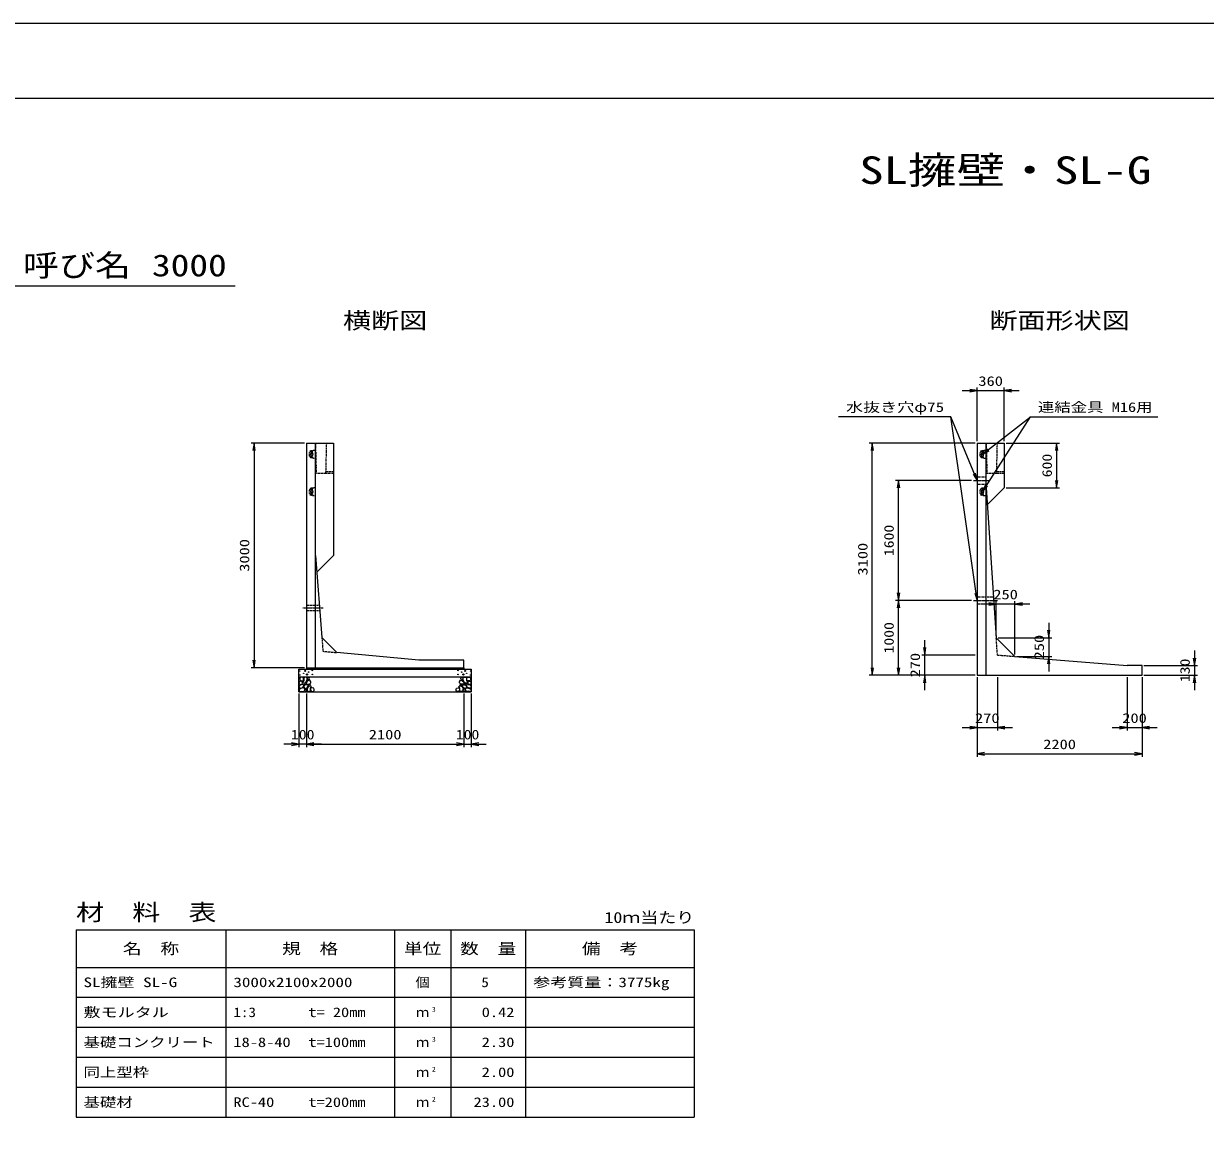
# Model space of a CAD drawing. Units: millimetres at full size. Extents: x 0 to 42050, y 0 to 29700.
# Drawn here: x 7926 to 23695, y 14803 to 29700 of the extents above; entities that cross this region are included whole.
import ezdxf
from ezdxf.enums import TextEntityAlignment as Align

# ---------------------------------------------------------------- set-up
doc = ezdxf.new("R2010")
doc.units = ezdxf.units.MM
doc.linetypes.add('CHAIN', pattern=[18.5, 12, -1.5, 3.5, -1.5])
doc.linetypes.add('DASHED_SPACED', pattern=[12, 6, -6])
for name, color, linetype, lineweight in [('0_2', 7, 'Continuous', 25), ('D-BMK', 2, 'DASHED_SPACED', 25), ('D-DCR-HCHn', 4, 'Continuous', 9), ('D-MTR-FRAM', 7, 'Continuous', 25), ('D-MTR-LINE', 7, 'Continuous', 25), ('D-STR-DIM', 7, 'Continuous', 25), ('D-STR-STRn', 1, 'Continuous', 25), ('D-STR-TXT', 7, 'Continuous', 25), ('D-TTL', 2, 'Continuous', 25), ('D-TTL-TXT', 7, 'Continuous', 25)]:
    doc.layers.add(name, color=color, linetype=linetype, lineweight=lineweight)
doc.layers.add('D-MTR', color=7, linetype='Continuous')
doc.layers.add('D-MTR-TXT', color=7, linetype='Continuous')
doc.styles.add('ＭＳ ゴシック', font='')
doc.styles.get('ＭＳ ゴシック').set_extended_font_data('MS Gothic')

# ---------------------------------------------------------------- blocks, each defined once
blk = doc.blocks.new('open_arrow')
at = {"color": 0, "linetype": 'Continuous', "lineweight": -2}
blk.add_lwpolyline([(7.5, 1.25), (0, 0), (7.5, -1.25)], dxfattribs=at)
blk = doc.blocks.new('30KN')
at = {"color": 1, "linetype": 'DASHED_SPACED', "lineweight": 25}
for p, q in [((-85, 19.095), (-85, -19.095)), ((-58, 31.14), (-76.155, 29.028)), ((-68, 47.5), (-68, 45.66)), ((-65.5, 41.33), (-60.5, 38.443)), ((-54, 46), (-62.257, 46)), ((-40.306, 45.707), (-41.691, 35.314)), ((0, 53), (-37.704, 48.287)), ((0, -53), (0, 53)), ((-76.155, -29.028), (-58, -31.14)), ((-68, -47.5), (-68, -45.66)), ((-65.5, -41.33), (-60.5, -38.443)), ((-54, -46), (-62.257, -46)), ((-41.691, -35.314), (-40.306, -45.707)), ((-37.704, -48.287), (0, -53))]:
    blk.add_line(p, q, dxfattribs=at)
at = {"color": 1, "linetype": 'Continuous', "lineweight": 25}
for p, q in [((-58, 42), (-58, 21.448)), ((-46, 46), (-54, 46)), ((-42, 42), (-42, 21.448)), ((-58, -42), (-58, -21.448)), ((-46, -46), (-54, -46)), ((-42, -42), (-42, -21.448))]:
    blk.add_line(p, q, dxfattribs=at)
blk.add_circle((-50, 0), 13, dxfattribs=at)
at = {"color": 1, "linetype": 'DASHED_SPACED', "lineweight": 25}
for centre, radius, start, end in [((-75, 19.095), 10, 96.63251, 180), ((-66.5, 47.5), 1.5, 19.47123, 180), ((-63, 45.66), 5, 180, 240), ((-62.257, 49), 3, 199.47122, 270), ((-63, 34.113), 5, 0, 60), ((-37.332, 45.31), 3, 97.12502, 172.40536), ((-75, -19.095), 10, 180, 263.36749), ((-63, -45.66), 5, 120, 180), ((-66.5, -47.5), 1.5, 180, 340.57225), ((-62.257, -49), 3, 90, 160.55052), ((-63, -34.113), 5, 300, 0), ((-37.332, -45.31), 3, 187.59464, 262.87498)]:
    blk.add_arc(centre, radius, start, end, dxfattribs=at)
at = {"color": 1, "linetype": 'Continuous', "lineweight": 25}
for centre, radius, start, end in [((-50, 0), 18, 129.95842, 230.0969), ((-68, 21.448), 10, 310.0894, 0), ((-54, 42), 4, 90, 180), ((-46, 42), 4, 0, 90), ((-44.665, 35.71), 3, 332.67182, 352.40536), ((-32, 21.448), 10, 180, 229.9948), ((-50, 0), 18, 310.0052, 50.12245), ((-68, -21.448), 10, 0, 49.9948), ((-54, -42), 4, 180, 270), ((-46, -42), 4, 270, 0), ((-32, -21.448), 10, 130.0052, 180), ((-44.665, -35.71), 3, 7.59464, 27.32818)]:
    blk.add_arc(centre, radius, start, end, dxfattribs=at)

msp = doc.modelspace()

# ---------------------------------------------------------------- linework, layer by layer
at = {"layer": '0_2'}
for p, q in [((11675, 24100), (10960, 24100)), ((11000, 24100), (11000, 21100)), ((11675, 21100), (10960, 21100))]:
    msp.add_line(p, q, dxfattribs=at)
at = {"layer": 'D-BMK', "linetype": 'CHAIN'}
for p, q in [((20600, 23600), (20820, 23600)), ((20600, 22000), (20920.897, 22000)), ((11650, 21900), (11924.688, 21900))]:
    msp.add_line(p, q, dxfattribs=at)
at = {"layer": 'D-BMK'}
for p, q in [((11905.735, 21502.587), (11920, 21320)), ((20920, 21270), (20904.46, 21501.026)), ((11920, 21320), (12105.735, 21302.587)), ((20920, 21270), (21154.46, 21251.026))]:
    msp.add_line(p, q, dxfattribs=at)
at = {"layer": 'D-DCR-HCHn'}
for points in [[(11651.198, 20971.594), (11630.395, 20976.217), (11611.904, 20966.971), (11609.592, 20946.168), (11614.215, 20929.988), (11637.33, 20923.053), (11653.51, 20923.053), (11660.444, 20934.611), (11660.444, 20960.037)], [(11669.69, 20973.906), (11662.756, 20953.102), (11665.067, 20929.988), (11648.887, 20904.562), (11669.69, 20893.005), (11692.805, 20904.562), (11706.673, 20923.053), (11711.296, 20953.102), (11706.673, 20969.283), (11692.805, 20976.217)], [(11713.608, 20969.283), (11713.608, 20941.545), (11725.165, 20934.611), (11736.722, 20941.545), (11739.034, 20957.725), (11736.722, 20971.594), (11720.542, 20976.217)], [(13786.392, 20969.283), (13786.392, 20941.545), (13774.835, 20934.611), (13763.278, 20941.545), (13760.966, 20957.725), (13763.278, 20971.594), (13779.458, 20976.217)], [(13830.31, 20973.906), (13837.244, 20953.102), (13834.933, 20929.988), (13851.113, 20904.562), (13830.31, 20893.005), (13807.195, 20904.562), (13793.327, 20923.053), (13788.704, 20953.102), (13793.327, 20969.283), (13807.195, 20976.217)], [(13848.802, 20971.594), (13869.605, 20976.217), (13888.096, 20966.971), (13890.408, 20946.168), (13885.785, 20929.988), (13862.67, 20923.053), (13846.49, 20923.053), (13839.556, 20934.611), (13839.556, 20960.037)], [(11607.281, 20913.808), (11600.346, 20893.005), (11609.592, 20879.136), (11632.707, 20876.824), (11648.488, 20883.599), (11641.952, 20899.939), (11646.575, 20909.185), (11637.33, 20918.431), (11623.461, 20923.053)], [(11651.155, 20837.009), (11668.277, 20862.692), (11666.137, 20869.112), (11642.594, 20875.533), (11621.192, 20873.393), (11606.21, 20860.551), (11604.07, 20845.57), (11606.21, 20830.588), (11623.332, 20826.308)], [(11659.716, 20783.503), (11674.698, 20789.924), (11678.978, 20811.326), (11670.417, 20826.308), (11655.435, 20830.588), (11636.173, 20828.448), (11614.771, 20819.887), (11604.07, 20807.045), (11604.07, 20792.064), (11610.49, 20783.503), (11636.173, 20785.643)], [(11674.313, 20893.005), (11662.756, 20883.759), (11667.379, 20876.824), (11683.559, 20876.824), (11690.493, 20879.136), (11695.116, 20888.382), (11688.182, 20895.316)], [(11711.082, 20837.009), (11721.783, 20862.692), (11713.222, 20873.393), (11687.539, 20873.393), (11676.838, 20869.112), (11666.137, 20854.131), (11666.137, 20841.289), (11676.838, 20824.167), (11689.679, 20822.027)], [(11706.801, 20789.924), (11706.801, 20815.606), (11696.1, 20822.027), (11685.399, 20815.606), (11683.259, 20800.625), (11685.399, 20787.783), (11700.381, 20783.503)], [(11708.985, 20918.431), (11697.427, 20890.693), (11706.673, 20879.136), (11734.411, 20879.136), (11745.968, 20883.759), (11757.525, 20899.939), (11757.525, 20913.808), (11745.968, 20932.299), (11732.099, 20934.611)], [(11747.466, 20785.643), (11753.886, 20804.905), (11751.746, 20826.308), (11766.728, 20849.85), (11747.466, 20860.551), (11726.063, 20849.85), (11713.222, 20832.728), (11708.941, 20804.905), (11713.222, 20789.924), (11726.063, 20783.503)], [(11743.185, 20860.551), (11753.886, 20869.112), (11749.606, 20875.533), (11734.624, 20875.533), (11728.204, 20873.393), (11723.923, 20864.832), (11730.344, 20858.411)], [(11764.588, 20787.783), (11783.85, 20783.503), (11800.972, 20792.064), (11803.112, 20811.326), (11798.831, 20826.308), (11777.429, 20832.728), (11762.447, 20832.728), (11756.027, 20822.027), (11756.027, 20798.484)], [(13735.412, 20787.783), (13716.15, 20783.503), (13699.028, 20792.064), (13696.888, 20811.326), (13701.169, 20826.308), (13722.571, 20832.728), (13737.553, 20832.728), (13743.973, 20822.027), (13743.973, 20798.484)], [(13752.534, 20785.643), (13746.114, 20804.905), (13748.254, 20826.308), (13733.272, 20849.85), (13752.534, 20860.551), (13773.937, 20849.85), (13786.778, 20832.728), (13791.059, 20804.905), (13786.778, 20789.924), (13773.937, 20783.503)], [(13791.015, 20918.431), (13802.573, 20890.693), (13793.327, 20879.136), (13765.589, 20879.136), (13754.032, 20883.759), (13742.475, 20899.939), (13742.475, 20913.808), (13754.032, 20932.299), (13767.901, 20934.611)], [(13756.815, 20860.551), (13746.114, 20869.112), (13750.394, 20875.533), (13765.376, 20875.533), (13771.796, 20873.393), (13776.077, 20864.832), (13769.656, 20858.411)], [(13788.918, 20837.009), (13778.217, 20862.692), (13786.778, 20873.393), (13812.461, 20873.393), (13823.162, 20869.112), (13833.863, 20854.131), (13833.863, 20841.289), (13823.162, 20824.167), (13810.321, 20822.027)], [(13793.199, 20789.924), (13793.199, 20815.606), (13803.9, 20822.027), (13814.601, 20815.606), (13816.741, 20800.625), (13814.601, 20787.783), (13799.619, 20783.503)], [(13825.687, 20893.005), (13837.244, 20883.759), (13832.621, 20876.824), (13816.441, 20876.824), (13809.507, 20879.136), (13804.884, 20888.382), (13811.818, 20895.316)], [(13840.284, 20783.503), (13825.302, 20789.924), (13821.022, 20811.326), (13829.583, 20826.308), (13844.565, 20830.588), (13863.827, 20828.448), (13885.229, 20819.887), (13895.93, 20807.045), (13895.93, 20792.064), (13889.51, 20783.503), (13863.827, 20785.643)], [(13848.845, 20837.009), (13831.723, 20862.692), (13833.863, 20869.112), (13857.406, 20875.533), (13878.808, 20873.393), (13893.79, 20860.551), (13895.93, 20845.57), (13893.79, 20830.588), (13876.668, 20826.308)], [(13892.719, 20913.808), (13899.654, 20893.005), (13890.408, 20879.136), (13867.293, 20876.824), (13851.512, 20883.599), (13858.048, 20899.939), (13853.425, 20909.185), (13862.67, 20918.431), (13876.539, 20923.053)]]:
    msp.add_lwpolyline(points, close=True, dxfattribs=at)
for centre, radius in [((11610.727, 21057.43), 3), ((11611.869, 21003.919), 3), ((11662.292, 21025.761), 3), ((11683.336, 21057.43), 7.5), ((11706.664, 21009.97), 7.5), ((11727.708, 21041.639), 3), ((11778.131, 21063.481), 3), ((11779.273, 21009.97), 3), ((13720.727, 21009.97), 3), ((13721.869, 21063.481), 3), ((13772.292, 21041.639), 3), ((13793.336, 21009.97), 7.5), ((13816.664, 21057.43), 7.5), ((13837.708, 21025.761), 3), ((13888.131, 21003.919), 3), ((13889.273, 21057.43), 3)]:
    msp.add_circle(centre, radius, dxfattribs=at)
at = {"layer": 'D-MTR-FRAM'}
for p, q in [((8625, 17600), (16875, 17600)), ((8625, 17600), (8625, 15100)), ((16875, 17600), (16875, 15100)), ((8625, 15100), (16875, 15100))]:
    msp.add_line(p, q, dxfattribs=at)
at = {"layer": 'D-MTR-LINE'}
for p, q in [((10625, 17600), (10625, 15100)), ((12875, 17600), (12875, 15100)), ((13625, 17600), (13625, 15100)), ((14625, 17600), (14625, 15100)), ((8625, 17100), (16875, 17100)), ((8625, 16700), (16875, 16700)), ((8625, 16300), (16875, 16300)), ((8625, 15900), (16875, 15900)), ((8625, 15500), (16875, 15500))]:
    msp.add_line(p, q, dxfattribs=at)
at = {"layer": 'D-STR-DIM'}
for p, q in [((20450, 24800), (21210, 24800)), ((20650, 24125), (20650, 24840)), ((21010, 24125), (21010, 24840)), ((20625, 24100), (19210, 24100)), ((19250, 21000), (19250, 24100)), ((21035, 24100), (21750, 24100)), ((21710, 24100), (21710, 23500)), ((20575, 23600), (19560, 23600)), ((19600, 22000), (19600, 23600)), ((21035, 23500), (21750, 23500)), ((20575, 22000), (19560, 22000)), ((20575, 22000), (19560, 22000)), ((19600, 21000), (19600, 22000)), ((21354.46, 21951.026), (20704.46, 21951.026)), ((20904.46, 21526.026), (20904.46, 21991.026)), ((21154.46, 21276.026), (21154.46, 21991.026)), ((21604.46, 21701.026), (21604.46, 21051.026)), ((19950, 20800), (19950, 21470)), ((20929.46, 21501.026), (21644.46, 21501.026)), ((23550, 21330), (23550, 20800)), ((20625, 21270), (19910, 21270)), ((21179.46, 21251.026), (21644.46, 21251.026)), ((20625, 21000), (19210, 21000)), ((20625, 21000), (19560, 21000)), ((20625, 21000), (19910, 21000)), ((20650, 20975), (20650, 20260)), ((20650, 20975), (20650, 19910)), ((20920, 20975), (20920, 20260)), ((22650, 20975), (22650, 20260)), ((22850, 20975), (22850, 20260)), ((22850, 20975), (22850, 19910)), ((22875, 21130), (23590, 21130)), ((22875, 21000), (23590, 21000)), ((11600, 20755), (11600, 20040)), ((11700, 20755), (11700, 20040)), ((11700, 20755), (11700, 20040)), ((13800, 20755), (13800, 20040)), ((13800, 20755), (13800, 20040)), ((13900, 20755), (13900, 20040)), ((20450, 20300), (21120, 20300)), ((22450, 20300), (23050, 20300)), ((11900, 20080), (11400, 20080)), ((11700, 20080), (13800, 20080)), ((13600, 20080), (14100, 20080)), ((20650, 19950), (22850, 19950))]:
    msp.add_line(p, q, dxfattribs=at)
at = {"layer": 'D-STR-STRn'}
for p, q in [((11700, 24100), (11700, 21100)), ((11700, 24100), (12060, 24100)), ((11820, 21100), (11820, 24100)), ((12060, 24100), (12060, 22600)), ((20650, 24100), (20650, 21000)), ((20650, 24100), (21010, 24100)), ((20770, 21000), (20770, 24100)), ((21010, 24100), (21010, 23500)), ((20770, 23500), (20904.46, 21501.026)), ((21010, 23500), (20785.126, 23275.126)), ((11820, 22600), (11905.735, 21502.587)), ((12060, 22600), (11837.391, 22377.391)), ((12105.735, 21302.587), (11905.735, 21502.587)), ((21154.46, 21251.026), (20904.46, 21501.026)), ((13200, 21200), (12105.735, 21302.587)), ((13800, 21200), (13200, 21200)), ((13800, 21100), (13800, 21200)), ((21154.46, 21251.026), (22650, 21130)), ((11600, 20780), (11600, 21080)), ((11600, 21080), (13900, 21080)), ((11600, 20980), (13900, 20980)), ((11700, 21100), (11700, 21080)), ((11700, 21100), (13800, 21100)), ((11700, 21100), (13800, 21100)), ((11700, 21100), (13800, 21100)), ((13800, 21100), (13800, 21080)), ((13900, 21080), (13900, 20780)), ((20650, 21000), (22850, 21000)), ((22850, 21130), (22650, 21130)), ((22850, 21000), (22850, 21130)), ((11600, 20780), (13900, 20780))]:
    msp.add_line(p, q, dxfattribs=at)
at = {"layer": 'D-STR-STRn', "linetype": 'DASHED_SPACED'}
for p, q in [((11820, 24100), (11830, 23700)), ((11960, 23700), (11970, 24100)), ((20770, 24100), (20780, 23700)), ((20910, 23700), (20920, 24100)), ((11830, 23700), (11960, 23700)), ((11960, 23700), (12060, 23700)), ((11960.5, 23720), (12060, 23720)), ((20780, 23700), (20910, 23700)), ((20910, 23700), (21010, 23700)), ((20910.5, 23720), (21010, 23720)), ((20650, 23646.875), (20770, 23646.875)), ((20650, 23553.125), (20770, 23553.125)), ((11700, 21937.5), (11871.758, 21937.5)), ((20650, 22046.875), (20867.744, 22046.875)), ((20650, 21953.125), (20874.05, 21953.125)), ((11700, 21862.5), (11877.617, 21862.5))]:
    msp.add_line(p, q, dxfattribs=at)
at = {"layer": 'D-STR-TXT'}
for p, q in [((20300, 24450), (18800, 24450)), ((20650, 23600), (20300, 24450)), ((20650, 22000), (20300, 24450)), ((20720, 23450), (21360, 24450)), ((20720, 23950), (21360, 24450)), ((21360, 24450), (23060, 24450))]:
    msp.add_line(p, q, dxfattribs=at)
at = {"layer": 'D-TTL'}
for points in [[(0, 0), (42050, 0), (42050, 29700), (0, 29700)], [(1000, 1000), (41050, 1000), (41050, 28700), (1000, 28700)]]:
    msp.add_lwpolyline(points, close=True, dxfattribs=at)
at = {"layer": 'D-TTL-TXT'}
msp.add_line((7750, 26200), (10750, 26200), dxfattribs=at)

# ---------------------------------------------------------------- block references
at = {"layer": '0_2', "xscale": 13.3, "yscale": 13.3}
for p, rotation in [((11000, 24100), 270), ((11000, 21100), 90)]:
    msp.add_blockref('open_arrow', p, dxfattribs=dict(at, rotation=rotation))
at = {"layer": 'D-STR-DIM', "xscale": 13.3, "yscale": 13.3}
for p, rotation in [((20650, 24800), 180), ((19250, 24100), 270), ((21710, 24100), 270), ((19600, 23600), 270), ((21710, 23500), 90), ((19600, 22000), 90), ((19600, 22000), 270), ((20904.46, 21951.026), 180), ((21604.46, 21501.026), 90), ((19950, 21270), 90), ((21604.46, 21251.026), 270), ((23550, 21130), 90), ((19250, 21000), 90), ((19600, 21000), 90), ((19950, 21000), 270), ((23550, 21000), 270), ((20650, 20300), 180), ((22650, 20300), 180), ((11600, 20080), 180), ((13800, 20080), 180), ((13800, 20080), 180), ((22850, 19950), 180)]:
    msp.add_blockref('open_arrow', p, dxfattribs=dict(at, rotation=rotation))
for p in [(21010, 24800), (21154.46, 21951.026), (20920, 20300), (22850, 20300), (11700, 20080), (11700, 20080), (13900, 20080), (20650, 19950)]:
    msp.add_blockref('open_arrow', p, dxfattribs=at)
at = {"layer": 'D-STR-STRn'}
for p in [(11820, 23950), (20770, 23950), (11820, 23450), (20770, 23450)]:
    msp.add_blockref('30KN', p, dxfattribs=at)
at = {"layer": 'D-STR-TXT', "xscale": 13.3, "yscale": 13.3}
for p, rotation in [((20720, 23950), 38), ((20650, 23600), 112.4), ((20720, 23450), 57.4), ((20650, 22000), 98.1)]:
    msp.add_blockref('open_arrow', p, dxfattribs=dict(at, rotation=rotation))

# ---------------------------------------------------------------- texts
at = {"layer": '0_2', "style": 'ＭＳ ゴシック', "width": 1.25}
msp.add_text('3000', height=128.3, rotation=90, dxfattribs=at).set_placement((10872.5, 22600), align=Align.MIDDLE_CENTER)
at = {"layer": 'D-MTR', "style": 'ＭＳ ゴシック', "width": 1.25}
msp.add_text('材\u3000料\u3000表', height=219.9, dxfattribs=at).set_placement((8625, 17660), align=Align.BOTTOM_LEFT)
at = {"layer": 'D-MTR', "style": 'ＭＳ ゴシック', "width": 1.2}
msp.add_text('10ｍ当たり', height=146.6, dxfattribs=at).set_placement((16875, 17648.333), align=Align.BOTTOM_RIGHT)
at = {"layer": 'D-MTR-TXT', "style": 'ＭＳ ゴシック'}
for s, height, width, p in [('名\u3000称', 146.6, 1.25, (9625, 17350)), ('規\u3000格', 146.6, 1.25, (11750, 17350)), ('単位', 146.6, 1.25, (13250, 17350)), ('数\u3000量', 146.6, 1.25, (14125, 17350)), ('備\u3000考', 146.6, 1.25, (15750, 17350)), ('個', 128.3, 1.1, (13250, 16900))]:
    msp.add_text(s, height=height, dxfattribs=dict(at, width=width)).set_placement(p, align=Align.MIDDLE_CENTER)
for s, width, p in [('SL擁壁 SL-G', 1.3, (8725, 16900)), ('3000x2100x2000', 1.3, (10725, 16900)), ('参考質量：3775kg', 1.3, (14725, 16900)), ('敷モルタル', 1.3, (8725, 16500)), ('1:3', 1.15, (10725, 16500)), ('t= 20mm', 1.25, (11725, 16500)), ('基礎コンクリート', 1.25, (8725, 16100)), ('18-8-40', 1.25, (10725, 16100)), ('t=100mm', 1.25, (11725, 16100)), ('同上型枠', 1.25, (8725, 15700)), ('基礎材', 1.25, (8725, 15300)), ('RC-40', 1.25, (10725, 15300)), ('t=200mm', 1.25, (11725, 15300))]:
    msp.add_text(s, height=128.3, dxfattribs=dict(at, width=width)).set_placement(p, align=Align.MIDDLE_LEFT)
for s, width, p in [('5', 1.15, (14133.883, 16900)), ('0.42', 1.25, (14475, 16500)), ('2.30', 1.25, (14475, 16100)), ('2.00', 1.25, (14475, 15700)), ('23.00', 1.25, (14475, 15300))]:
    msp.add_text(s, height=128.3, dxfattribs=dict(at, width=width)).set_placement(p, align=Align.MIDDLE_RIGHT)
at = {"layer": 'D-MTR-TXT', "style": 'ＭＳ ゴシック', "width": 1.15}
for s, p in [('3', (13375, 16488.333)), ('3', (13375, 16088.333)), ('2', (13375, 15688.333)), ('2', (13375, 15288.333))]:
    msp.add_text(s, height=64.15, dxfattribs=at).set_placement(p, align=Align.BOTTOM_LEFT)
at = {"layer": 'D-MTR-TXT', "style": 'ＭＳ ゴシック'}
for p in [(13250, 16500), (13250, 16100), (13250, 15700), (13250, 15300)]:
    msp.add_text('ｍ', height=128.3, dxfattribs=at).set_placement(p, align=Align.MIDDLE_CENTER)
at = {"layer": 'D-STR-DIM', "style": 'ＭＳ ゴシック'}
for s, width, p in [('360', 1.25, (20830, 24927.5)), ('250', 1.25, (21029.46, 22078.526)), ('270', 1.25, (20785, 20427.5)), ('200', 1.25, (22750, 20427.5)), ('100', 1.2, (11650, 20207.5)), ('2100', 1.25, (12750, 20207.5)), ('100', 1.2, (13850, 20207.5)), ('2200', 1.25, (21750, 20077.5))]:
    msp.add_text(s, height=128.3, dxfattribs=dict(at, width=width)).set_placement(p, align=Align.MIDDLE_CENTER)
for s, width, p in [('600', 1.2, (21582.5, 23800)), ('1600', 1.2, (19472.5, 22800)), ('3100', 1.25, (19122.5, 22550)), ('1000', 1.2, (19472.5, 21500)), ('250', 1.25, (21476.96, 21376.026)), ('270', 1.25, (19822.5, 21135)), ('130', 1.2, (23422.5, 21065))]:
    msp.add_text(s, height=128.3, rotation=90, dxfattribs=dict(at, width=width)).set_placement(p, align=Align.MIDDLE_CENTER)
at = {"layer": 'D-STR-TXT', "style": 'ＭＳ ゴシック'}
for s, width, p in [('水抜き穴φ75', 1.3, (18900, 24476.667)), ('連結金具 M16用', 1.25, (21460, 24476.667))]:
    msp.add_text(s, height=128.3, dxfattribs=dict(at, width=width)).set_placement(p, align=Align.BOTTOM_LEFT)
at = {"layer": 'D-TTL-TXT', "style": 'ＭＳ ゴシック'}
for s, height, width, p in [('SL擁壁・SL-G', 366.6, 1.3, (21025, 27450)), ('呼び名', 293.3, 1.2, (8637.5, 26237.5)), ('3000', 293.3, 1.25, (10137.5, 26237.5)), ('横断図', 219.9, 1.25, (12750, 25560)), ('断面形状図', 219.9, 1.25, (21750, 25560))]:
    msp.add_text(s, height=height, dxfattribs=dict(at, width=width)).set_placement(p, align=Align.BOTTOM_CENTER)

doc.saveas('drawing.dxf')
